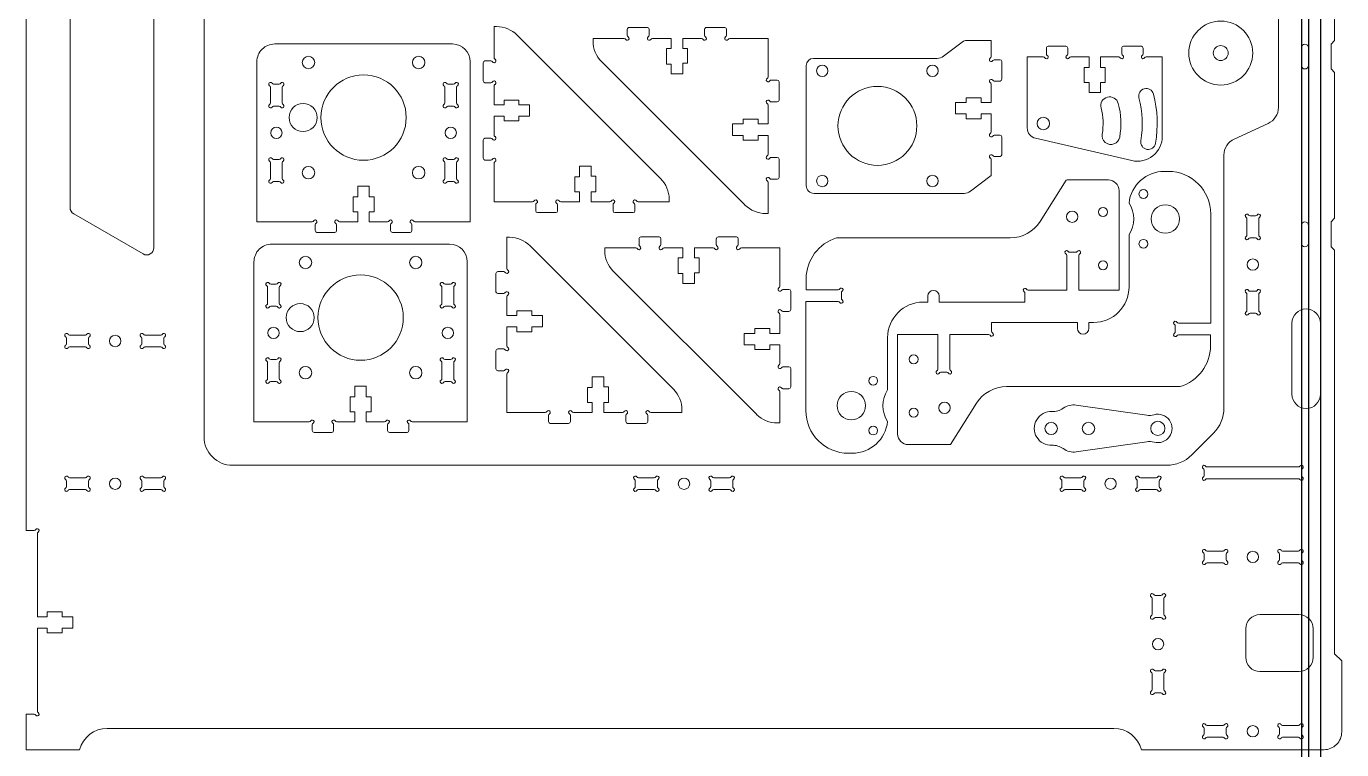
# Model space of a CAD drawing. Header units: millimetres. Extents: x 204 to 1643, y -167 to 1237.
# Drawn here: x 209.8 to 579.8, y 195.4 to 398.9 of the extents above; entities that cross this region are included whole.
import ezdxf

# ---------------------------------------------------------------- set-up
doc = ezdxf.new("R2010")
doc.units = ezdxf.units.MM

msp = doc.modelspace()

# ---------------------------------------------------------------- linework, layer by layer
at = {"color": 7, "linetype": 'Continuous', "lineweight": 15}
for p, q in [((209.85, 523.73), (209.85, 257.03)), ((259.85, 497.38), (259.85, 283.38)), ((245.73, 444.15), (245.73, 336.59)), ((577.85, 394.88), (577.85, 435.88)), ((222.16, 432.88), (222.16, 347.87)), ((562.05, 376.08), (562.05, 404.69)), ((341.43, 398.8), (341.43, 390.05)), ((342.13, 398.8), (341.43, 398.8)), ((388.28, 356.06), (347.94, 396.4)), ((378.9, 398.03), (378.9, 396.35)), ((384.55, 398.54), (379.42, 398.54)), ((385.06, 396.35), (385.06, 398.03)), ((400.66, 398.03), (400.66, 396.35)), ((406.3, 398.54), (401.17, 398.54)), ((406.81, 396.35), (406.81, 398.03)), ((329.71, 393.91), (279.71, 393.91)), ((369.26, 395.47), (369.26, 394.76)), ((378.01, 395.47), (369.26, 395.47)), ((391.22, 395.47), (385.95, 395.47)), ((389.91, 392.67), (391.22, 392.67)), ((389.91, 388.28), (389.91, 392.67)), ((391.22, 392.67), (391.22, 395.47)), ((394.5, 395.47), (394.5, 392.67)), ((399.77, 395.47), (394.5, 395.47)), ((394.5, 392.67), (395.81, 392.67)), ((395.81, 392.67), (395.81, 388.47)), ((418.51, 395.47), (407.7, 395.47)), ((418.51, 384.66), (418.51, 395.47)), ((467.88, 390.48), (473.45, 394.67)), ((481.25, 394.87), (474.05, 394.87)), ((481.25, 390.34), (481.25, 394.87)), ((496.79, 392.76), (496.79, 391.13)), ((502.29, 393.26), (497.29, 393.26)), ((502.79, 391.13), (502.79, 392.76)), ((517.99, 392.76), (517.99, 391.13)), ((523.49, 393.26), (518.49, 393.26)), ((523.99, 391.13), (523.99, 392.76)), ((568.5, 392.88), (568.5, 387.88)), ((570.5, 387.88), (570.5, 392.88)), ((576.85, 393.88), (577.85, 394.88)), ((576.85, 393.88), (576.85, 386.88)), ((274.71, 388.91), (274.71, 343.91)), ((334.71, 343.91), (334.71, 388.91)), ((338.35, 388.64), (338.35, 383.51)), ((340.54, 389.16), (338.86, 389.16)), ((371.66, 388.96), (412, 348.62)), ((466.07, 389.87), (431.25, 389.87)), ((483.75, 389.47), (482.12, 389.47)), ((484.25, 383.97), (484.25, 388.97)), ((491.39, 390.26), (491.39, 370.32)), ((495.92, 390.26), (491.39, 390.26)), ((508.79, 390.26), (503.66, 390.26)), ((508.79, 387.26), (508.79, 390.26)), ((511.99, 390.26), (511.99, 387.26)), ((517.12, 390.26), (511.99, 390.26)), ((529.39, 390.26), (524.86, 390.26)), ((529.39, 367.94), (529.39, 390.26)), ((391.22, 388.28), (389.91, 388.28)), ((391.22, 385.47), (391.22, 388.28)), ((394.5, 385.47), (391.22, 385.47)), ((394.5, 388.47), (394.5, 385.47)), ((395.81, 388.47), (394.5, 388.47)), ((429.25, 387.87), (429.25, 354.11)), ((507.44, 387.26), (508.79, 387.26)), ((507.44, 383.06), (507.44, 387.26)), ((511.99, 387.26), (513.34, 387.26)), ((513.34, 387.26), (513.34, 383.06)), ((577.85, 385.88), (576.85, 386.88)), ((577.85, 344.88), (577.85, 385.88)), ((278.54, 381.75), (278.54, 377.28)), ((280.97, 382.61), (279.41, 382.61)), ((281.84, 377.28), (281.84, 381.75)), ((327.58, 381.75), (327.58, 377.28)), ((330.01, 382.61), (328.45, 382.61)), ((330.88, 377.28), (330.88, 381.75)), ((338.86, 383), (340.54, 383)), ((341.43, 382.11), (341.43, 376.8)), ((421.08, 383.77), (419.4, 383.77)), ((421.59, 378.12), (421.59, 383.25)), ((481.25, 377.47), (481.25, 382.61)), ((482.12, 383.47), (483.75, 383.47)), ((508.79, 383.06), (507.44, 383.06)), ((508.79, 380.26), (508.79, 383.06)), ((511.99, 383.06), (511.99, 380.26)), ((513.34, 383.06), (511.99, 383.06)), ((344.23, 378.15), (348.43, 378.15)), ((344.23, 376.8), (344.23, 378.15)), ((348.43, 378.15), (348.43, 376.8)), ((419.4, 377.61), (421.08, 377.61)), ((471.25, 377.47), (474.25, 377.47)), ((471.25, 374.27), (471.25, 377.47)), ((474.25, 378.75), (478.45, 378.75)), ((474.25, 377.47), (474.25, 378.75)), ((478.45, 378.75), (478.45, 377.47)), ((478.45, 377.47), (481.25, 377.47)), ((511.99, 380.26), (508.79, 380.26)), ((279.41, 376.41), (280.97, 376.41)), ((328.45, 376.41), (330.01, 376.41)), ((341.43, 376.8), (344.23, 376.8)), ((348.43, 376.8), (351.43, 376.8)), ((351.43, 376.8), (351.43, 373.6)), ((418.51, 371.41), (418.51, 376.72)), ((474.25, 374.27), (471.25, 374.27)), ((474.25, 372.85), (474.25, 374.27)), ((478.45, 374.27), (478.45, 372.85)), ((481.25, 374.27), (478.45, 374.27)), ((481.25, 369.14), (481.25, 374.27)), ((341.43, 373.6), (341.43, 368.29)), ((344.23, 373.6), (341.43, 373.6)), ((344.23, 372.25), (344.23, 373.6)), ((348.43, 372.25), (344.23, 372.25)), ((348.43, 373.6), (348.43, 372.25)), ((351.43, 373.6), (348.43, 373.6)), ((408.51, 371.41), (411.51, 371.41)), ((408.51, 368.21), (408.51, 371.41)), ((411.51, 372.76), (415.71, 372.76)), ((411.51, 371.41), (411.51, 372.76)), ((415.71, 372.76), (415.71, 371.41)), ((415.71, 371.41), (418.51, 371.41)), ((478.45, 372.85), (474.25, 372.85)), ((549.64, 367.18), (559.13, 371.54)), ((338.35, 366.89), (338.35, 361.76)), ((340.54, 367.4), (338.86, 367.4)), ((411.51, 368.21), (408.51, 368.21)), ((411.51, 366.86), (411.51, 368.21)), ((415.71, 366.86), (411.51, 366.86)), ((415.71, 368.21), (415.71, 366.86)), ((418.51, 368.21), (415.71, 368.21)), ((418.51, 362.9), (418.51, 368.21)), ((483.75, 368.27), (482.12, 368.27)), ((484.25, 362.77), (484.25, 367.77)), ((493.71, 367.4), (520.81, 361.12)), ((546.72, 291.51), (546.72, 362.63)), ((278.54, 360.55), (278.54, 356.08)), ((280.97, 361.41), (279.41, 361.41)), ((281.84, 356.08), (281.84, 360.55)), ((327.58, 360.55), (327.58, 356.08)), ((330.01, 361.41), (328.45, 361.41)), ((330.88, 356.08), (330.88, 360.55)), ((338.86, 361.25), (340.54, 361.25)), ((341.43, 360.36), (341.43, 349.55)), ((365.44, 359.55), (368.72, 359.55)), ((365.44, 356.55), (365.44, 359.55)), ((368.72, 359.55), (368.72, 356.73)), ((421.08, 362.01), (419.4, 362.01)), ((421.59, 356.37), (421.59, 361.5)), ((481.25, 356.87), (481.25, 361.41)), ((482.12, 362.27), (483.75, 362.27)), ((279.41, 355.21), (280.97, 355.21)), ((328.45, 355.21), (330.01, 355.21)), ((364.13, 356.55), (365.44, 356.55)), ((364.13, 352.35), (364.13, 356.55)), ((368.72, 356.73), (370.03, 356.73)), ((370.03, 356.73), (370.03, 352.35)), ((419.4, 355.86), (421.08, 355.86)), ((475.41, 352.48), (481.25, 356.87)), ((495.02, 344.01), (502.35, 355.6)), ((502.59, 355.66), (502.35, 355.6)), ((505.68, 355.66), (502.59, 355.66)), ((514.21, 355.66), (505.68, 355.66)), ((531.03, 358.08), (529.97, 358.08)), ((303.11, 353.91), (306.31, 353.91)), ((303.11, 350.91), (303.11, 353.91)), ((306.31, 353.91), (306.31, 350.91)), ((365.44, 352.35), (364.13, 352.35)), ((365.44, 349.55), (365.44, 352.35)), ((368.72, 352.35), (368.72, 349.55)), ((370.03, 352.35), (368.72, 352.35)), ((418.51, 346.21), (418.51, 354.97)), ((431.49, 351.87), (473.61, 351.87)), ((517.21, 324.66), (517.21, 352.66)), ((301.76, 350.91), (303.11, 350.91)), ((301.76, 346.71), (301.76, 350.91)), ((306.31, 350.91), (307.66, 350.91)), ((307.66, 350.91), (307.66, 346.71)), ((341.43, 349.55), (352.24, 349.55)), ((353.13, 348.66), (353.13, 346.98)), ((359.28, 346.98), (359.28, 348.66)), ((360.17, 349.55), (365.44, 349.55)), ((368.72, 349.55), (373.99, 349.55)), ((374.88, 348.66), (374.88, 346.98)), ((381.04, 346.98), (381.04, 348.66)), ((381.93, 349.55), (390.68, 349.55)), ((390.68, 349.55), (390.68, 350.25)), ((242.69, 334.84), (223.17, 346.11)), ((303.11, 346.71), (301.76, 346.71)), ((303.11, 343.91), (303.11, 346.71)), ((306.31, 346.71), (306.31, 343.91)), ((307.66, 346.71), (306.31, 346.71)), ((353.64, 346.47), (358.77, 346.47)), ((375.39, 346.47), (380.52, 346.47)), ((417.81, 346.21), (418.51, 346.21)), ((543.03, 315.4), (543.03, 346.08)), ((553.2, 340.22), (553.2, 344.69)), ((554.06, 345.55), (555.63, 345.55)), ((556.5, 344.69), (556.5, 340.22)), ((576.85, 343.88), (577.85, 344.88)), ((274.71, 343.91), (290.25, 343.91)), ((291.11, 343.05), (291.11, 341.41)), ((291.61, 340.91), (296.61, 340.91)), ((297.11, 341.41), (297.11, 343.05)), ((297.98, 343.91), (303.11, 343.91)), ((306.31, 343.91), (311.45, 343.91)), ((312.31, 343.05), (312.31, 341.41)), ((312.81, 340.91), (317.81, 340.91)), ((318.31, 341.41), (318.31, 343.05)), ((319.18, 343.91), (334.71, 343.91)), ((568.5, 342.88), (568.5, 337.88)), ((570.5, 337.88), (570.5, 342.88)), ((576.85, 343.88), (576.85, 336.88)), ((328.89, 337.63), (278.89, 337.63)), ((345.03, 339.52), (345.03, 330.76)), ((345.73, 339.52), (345.03, 339.52)), ((391.87, 296.78), (351.53, 337.12)), ((382.19, 339.11), (382.19, 337.44)), ((387.83, 339.63), (382.7, 339.63)), ((388.35, 337.44), (388.35, 339.11)), ((403.94, 339.11), (403.94, 337.44)), ((409.59, 339.63), (404.46, 339.63)), ((410.1, 337.44), (410.1, 339.11)), ((437.77, 339.35), (486.57, 339.35)), ((520.03, 325.56), (520.03, 340.28)), ((555.63, 339.35), (554.06, 339.35)), ((577.85, 335.88), (576.85, 336.88)), ((372.54, 336.55), (372.54, 335.85)), ((381.3, 336.55), (372.54, 336.55)), ((394.5, 336.55), (389.23, 336.55)), ((393.19, 333.75), (394.5, 333.75)), ((393.19, 329.37), (393.19, 333.75)), ((394.5, 333.75), (394.5, 336.55)), ((397.79, 336.55), (397.79, 333.75)), ((403.05, 336.55), (397.79, 336.55)), ((397.79, 333.75), (399.09, 333.75)), ((399.09, 333.75), (399.09, 329.55)), ((421.8, 336.55), (410.99, 336.55)), ((421.8, 325.74), (421.8, 336.55)), ((502.51, 324.66), (502.51, 334.44)), ((503.37, 335.31), (505.04, 335.31)), ((505.91, 334.44), (505.91, 324.66)), ((577.85, 222.38), (577.85, 335.88)), ((273.89, 332.63), (273.89, 287.63)), ((333.89, 287.63), (333.89, 332.63)), ((341.95, 329.36), (341.95, 324.23)), ((344.14, 329.88), (342.46, 329.88)), ((374.95, 330.04), (415.29, 289.7)), ((394.5, 329.37), (393.19, 329.37)), ((394.5, 326.55), (394.5, 329.37)), ((397.79, 329.55), (397.79, 326.55)), ((399.09, 329.55), (397.79, 329.55)), ((280.15, 326.33), (278.59, 326.33)), ((329.19, 326.33), (327.63, 326.33)), ((397.79, 326.55), (394.5, 326.55)), ((429.21, 327.85), (429.21, 324.76)), ((277.72, 325.46), (277.72, 320.99)), ((281.02, 320.99), (281.02, 325.46)), ((326.76, 325.46), (326.76, 320.99)), ((330.06, 320.99), (330.06, 325.46)), ((342.46, 323.72), (344.14, 323.72)), ((345.03, 322.83), (345.03, 317.52)), ((424.36, 324.85), (422.68, 324.85)), ((424.87, 319.21), (424.87, 324.34)), ((429.21, 324.76), (438.24, 324.76)), ((439.11, 323.9), (439.11, 322.33)), ((463.43, 322.97), (463.43, 321.3)), ((466.63, 321.3), (466.63, 322.97)), ((490.76, 321.3), (490.76, 323.79)), ((491.62, 324.66), (502.51, 324.66)), ((505.91, 324.66), (517.21, 324.66)), ((553.2, 319.02), (553.2, 323.49)), ((554.06, 324.35), (555.63, 324.35)), ((556.5, 323.49), (556.5, 319.02)), ((278.59, 320.13), (280.15, 320.13)), ((327.63, 320.13), (329.19, 320.13)), ((347.83, 318.87), (352.03, 318.87)), ((347.83, 317.52), (347.83, 318.87)), ((352.03, 318.87), (352.03, 317.52)), ((422.68, 318.7), (424.36, 318.7)), ((429.12, 321.46), (429.12, 290.78)), ((438.24, 321.46), (429.12, 321.46)), ((463.43, 321.3), (462.12, 321.3)), ((490.76, 321.3), (466.63, 321.3)), ((345.03, 317.52), (347.83, 317.52)), ((352.03, 317.52), (355.03, 317.52)), ((355.03, 317.52), (355.03, 314.32)), ((421.8, 312.5), (421.8, 317.81)), ((481.39, 315.56), (481.39, 313.07)), ((481.39, 315.56), (505.51, 315.56)), ((505.51, 315.56), (505.51, 313.89)), ((508.71, 313.89), (508.71, 315.56)), ((508.71, 315.56), (510.03, 315.56)), ((533.04, 312.96), (533.04, 314.53)), ((533.9, 315.4), (543.03, 315.4)), ((555.63, 318.15), (554.06, 318.15)), ((565.85, 315.37), (565.85, 295.37)), ((573.85, 295.37), (573.85, 315.37)), ((221.15, 311.14), (221.15, 309.57)), ((226.48, 312), (222.01, 312)), ((227.35, 309.57), (227.35, 311.14)), ((242.35, 311.14), (242.35, 309.57)), ((247.68, 312), (243.21, 312)), ((248.55, 309.57), (248.55, 311.14)), ((345.03, 314.32), (345.03, 309.01)), ((347.83, 314.32), (345.03, 314.32)), ((347.83, 312.97), (347.83, 314.32)), ((352.03, 312.97), (347.83, 312.97)), ((352.03, 314.32), (352.03, 312.97)), ((355.03, 314.32), (352.03, 314.32)), ((411.8, 312.5), (414.8, 312.5)), ((411.8, 309.3), (411.8, 312.5)), ((414.8, 313.85), (419, 313.85)), ((414.8, 312.5), (414.8, 313.85)), ((419, 313.85), (419, 312.5)), ((419, 312.5), (421.8, 312.5)), ((452.12, 311.3), (452.12, 296.58)), ((454.94, 312.2), (454.94, 284.2)), ((466.24, 312.2), (454.94, 312.2)), ((466.24, 302.42), (466.24, 312.2)), ((469.64, 312.2), (469.64, 302.42)), ((480.52, 312.2), (469.64, 312.2)), ((542.94, 312.1), (533.9, 312.1)), ((542.94, 309.01), (542.94, 312.1)), ((222.01, 308.7), (226.48, 308.7)), ((243.21, 308.7), (247.68, 308.7)), ((341.95, 307.61), (341.95, 302.48)), ((344.14, 308.12), (342.46, 308.12)), ((414.8, 309.3), (411.8, 309.3)), ((414.8, 307.95), (414.8, 309.3)), ((419, 307.95), (414.8, 307.95)), ((419, 309.3), (419, 307.95)), ((421.8, 309.3), (419, 309.3)), ((421.8, 303.99), (421.8, 309.3)), ((277.72, 304.26), (277.72, 299.79)), ((280.15, 305.13), (278.59, 305.13)), ((281.02, 299.79), (281.02, 304.26)), ((326.76, 304.26), (326.76, 299.79)), ((329.19, 305.13), (327.63, 305.13)), ((330.06, 299.79), (330.06, 304.26)), ((342.46, 301.97), (344.14, 301.97)), ((345.03, 301.08), (345.03, 290.27)), ((369.04, 300.27), (372.32, 300.27)), ((369.04, 297.27), (369.04, 300.27)), ((372.32, 300.27), (372.32, 297.45)), ((424.36, 303.1), (422.68, 303.1)), ((424.87, 297.46), (424.87, 302.59)), ((468.77, 301.55), (467.1, 301.55)), ((278.59, 298.93), (280.15, 298.93)), ((302.29, 297.63), (305.49, 297.63)), ((302.29, 294.63), (302.29, 297.63)), ((305.49, 297.63), (305.49, 294.63)), ((327.63, 298.93), (329.19, 298.93)), ((367.73, 297.27), (369.04, 297.27)), ((367.73, 293.07), (367.73, 297.27)), ((372.32, 297.45), (373.63, 297.45)), ((373.63, 297.45), (373.63, 293.07)), ((421.8, 287.3), (421.8, 296.05)), ((422.68, 296.94), (424.36, 296.94)), ((534.37, 297.51), (485.58, 297.51)), ((300.94, 294.63), (302.29, 294.63)), ((300.94, 290.43), (300.94, 294.63)), ((305.49, 294.63), (306.84, 294.63)), ((306.84, 294.63), (306.84, 290.43)), ((369.04, 293.07), (367.73, 293.07)), ((369.04, 290.27), (369.04, 293.07)), ((372.32, 293.07), (372.32, 290.27)), ((373.63, 293.07), (372.32, 293.07)), ((477.12, 292.86), (469.8, 281.26)), ((525.01, 289.48), (505.16, 292.34)), ((302.29, 290.43), (300.94, 290.43)), ((302.29, 287.63), (302.29, 290.43)), ((305.49, 290.43), (305.49, 287.63)), ((306.84, 290.43), (305.49, 290.43)), ((345.03, 290.27), (355.84, 290.27)), ((356.72, 289.38), (356.72, 287.7)), ((362.88, 287.7), (362.88, 289.38)), ((363.77, 290.27), (369.04, 290.27)), ((372.32, 290.27), (377.59, 290.27)), ((378.48, 289.38), (378.48, 287.7)), ((384.63, 287.7), (384.63, 289.38)), ((385.52, 290.27), (394.28, 290.27)), ((394.28, 290.27), (394.28, 290.97)), ((273.89, 287.63), (289.42, 287.63)), ((290.29, 286.76), (290.29, 285.13)), ((296.29, 285.13), (296.29, 286.76)), ((297.16, 287.63), (302.29, 287.63)), ((305.49, 287.63), (310.62, 287.63)), ((311.49, 286.76), (311.49, 285.13)), ((317.49, 285.13), (317.49, 286.76)), ((318.36, 287.63), (333.89, 287.63)), ((357.24, 287.19), (362.37, 287.19)), ((378.99, 287.19), (384.12, 287.19)), ((421.09, 287.3), (421.8, 287.3)), ((290.79, 284.63), (295.79, 284.63)), ((311.99, 284.63), (316.99, 284.63)), ((457.94, 281.2), (466.46, 281.2)), ((466.46, 281.2), (469.55, 281.2)), ((469.55, 281.2), (469.8, 281.26)), ((505.16, 279.17), (525.02, 282.03)), ((537.67, 278.31), (543.8, 284.45)), ((441.12, 278.78), (442.17, 278.78)), ((267.85, 275.38), (530.6, 275.38)), ((541.15, 274.04), (541.15, 272.48)), ((567.68, 274.91), (542.01, 274.91)), ((568.55, 272.48), (568.55, 274.04)), ((221.15, 269.42), (221.15, 270.99)), ((222.01, 271.85), (226.48, 271.85)), ((227.35, 270.99), (227.35, 269.42)), ((242.35, 269.42), (242.35, 270.99)), ((243.21, 271.85), (247.68, 271.85)), ((248.55, 270.99), (248.55, 269.42)), ((381.15, 269.42), (381.15, 270.99)), ((382.01, 271.85), (386.48, 271.85)), ((387.35, 270.99), (387.35, 269.42)), ((402.35, 269.42), (402.35, 270.99)), ((403.21, 271.85), (407.68, 271.85)), ((408.55, 270.99), (408.55, 269.42)), ((501.15, 270.99), (501.15, 269.42)), ((506.48, 271.85), (502.01, 271.85)), ((507.35, 269.42), (507.35, 270.99)), ((522.35, 270.99), (522.35, 269.42)), ((527.68, 271.85), (523.21, 271.85)), ((528.55, 269.42), (528.55, 270.99)), ((542.01, 271.61), (567.68, 271.61)), ((226.48, 268.55), (222.01, 268.55)), ((247.68, 268.55), (243.21, 268.55)), ((386.48, 268.55), (382.01, 268.55)), ((407.68, 268.55), (403.21, 268.55)), ((502.01, 268.55), (506.48, 268.55)), ((523.21, 268.55), (527.68, 268.55)), ((209.85, 257.03), (212.08, 257.03)), ((212.95, 256.16), (212.95, 232.8)), ((541.15, 248.81), (541.15, 250.38)), ((542.01, 251.25), (546.48, 251.25)), ((546.48, 247.95), (542.01, 247.95)), ((547.35, 250.38), (547.35, 248.81)), ((562.35, 248.81), (562.35, 250.38)), ((563.21, 251.25), (567.68, 251.25)), ((567.68, 247.95), (563.21, 247.95)), ((568.55, 250.38), (568.55, 248.81)), ((526.55, 233.44), (526.55, 237.91)), ((527.42, 238.78), (528.99, 238.78)), ((529.85, 237.91), (529.85, 233.44)), ((215.75, 234.15), (219.95, 234.15)), ((215.75, 232.8), (215.75, 234.15)), ((219.95, 234.15), (219.95, 232.8)), ((567.85, 233.38), (556.85, 233.38)), ((212.95, 232.8), (215.75, 232.8)), ((212.95, 229.6), (212.95, 206.24)), ((215.75, 229.6), (212.95, 229.6)), ((215.75, 228.25), (215.75, 229.6)), ((219.95, 232.8), (222.95, 232.8)), ((219.95, 229.6), (219.95, 228.25)), ((222.95, 229.6), (219.95, 229.6)), ((222.95, 232.8), (222.95, 229.6)), ((528.99, 232.58), (527.42, 232.58)), ((219.95, 228.25), (215.75, 228.25)), ((552.85, 229.38), (552.85, 221.38)), ((571.85, 221.38), (571.85, 229.38)), ((579.85, 220.38), (577.85, 222.38)), ((579.85, 200.38), (579.85, 220.38)), ((526.55, 212.24), (526.55, 216.71)), ((527.42, 217.58), (528.99, 217.58)), ((529.85, 216.71), (529.85, 212.24)), ((556.85, 217.38), (567.85, 217.38)), ((528.99, 211.38), (527.42, 211.38)), ((209.85, 205.38), (209.85, 195.38)), ((212.08, 205.38), (209.85, 205.38)), ((232.59, 201.38), (515.75, 201.38)), ((541.15, 199.77), (541.15, 201.34)), ((542.01, 202.21), (546.48, 202.21)), ((547.35, 201.34), (547.35, 199.77)), ((562.35, 199.77), (562.35, 201.34)), ((563.21, 202.21), (567.68, 202.21)), ((568.55, 201.34), (568.55, 199.77)), ((546.48, 198.91), (542.01, 198.91)), ((567.68, 198.91), (563.21, 198.91)), ((209.85, 195.38), (224.85, 195.38)), ((523.5, 195.38), (574.85, 195.38))]:
    msp.add_line(p, q, dxfattribs=at)
for p in [(568.55, 507.49), (570.55, 507.49), (573.85, 475.38)]:
    msp.add_xline(p, (0, -1))
for centre, radius in [((545.83, 391.37), 9), ((545.83, 391.37), 2.1), ((289.21, 388.71), 1.75), ((320.21, 388.71), 1.75), ((304.71, 373.21), 12), ((433.75, 386.37), 1.6), ((464.75, 386.37), 1.6), ((449.25, 370.87), 11.1), ((287.71, 373.21), 3.95), ((280.19, 368.91), 1.6), ((329.23, 368.91), 1.6), ((495.92, 371.54), 1.75), ((289.21, 357.71), 1.75), ((320.21, 357.71), 1.75), ((433.75, 355.37), 1.6), ((464.75, 355.37), 1.6), ((524.08, 351.7), 1.25), ((512.71, 346.66), 1.25), ((530.24, 344.69), 4), ((504.03, 345.31), 1.6), ((524.08, 337.7), 1.25), ((288.39, 332.43), 1.75), ((319.39, 332.43), 1.75), ((554.85, 331.85), 1.6), ((512.71, 331.66), 1.25), ((303.89, 316.93), 12), ((286.89, 316.93), 3.95), ((234.85, 310.35), 1.6), ((279.37, 312.63), 1.6), ((328.41, 312.63), 1.6), ((459.44, 305.2), 1.25), ((288.39, 301.43), 1.75), ((319.39, 301.43), 1.75), ((448.07, 299.16), 1.25), ((441.91, 292.17), 4), ((468.11, 291.55), 1.6), ((459.44, 290.2), 1.25), ((448.07, 285.16), 1.25), ((498.13, 285.76), 1.75), ((508.63, 285.76), 1.75), ((528.13, 285.76), 2), ((234.85, 270.2), 1.6), ((394.85, 270.2), 1.6), ((514.85, 270.2), 1.6), ((554.85, 249.6), 1.6), ((528.2, 225.08), 1.6), ((554.85, 200.56), 1.6)]:
    msp.add_circle(centre, radius, dxfattribs=at)
for centre, radius, start, end in [((342.13, 390.59), 8.21, 45, 90), ((378.9, 395.47), 0.513, 210.0003, 60), ((379.42, 398.03), 0.513, 89.9999, 179.9999), ((379.42, 396.35), 0.513, 180, 240), ((384.55, 398.03), 0.513, 0, 90), ((385.06, 395.47), 0.513, 120.0001, 330), ((384.55, 396.35), 0.513, 300.0002, 0), ((400.66, 395.47), 0.513, 210.0003, 60), ((401.17, 398.03), 0.513, 89.9999, 179.9999), ((401.17, 396.35), 0.513, 180, 240), ((406.3, 398.03), 0.513, 0, 90), ((406.81, 395.47), 0.513, 120.0003, 329.9999), ((406.3, 396.35), 0.513, 300.0002, 0), ((279.71, 388.91), 5, 90, 180.0001), ((329.71, 388.91), 5, 0, 89.9999), ((377.47, 394.76), 8.21, 180, 225), ((378.01, 394.95), 0.513, 30.0002, 90.0001), ((385.95, 394.95), 0.513, 90, 150), ((399.77, 394.95), 0.513, 30.0002, 90.0001), ((407.7, 394.95), 0.513, 90, 150), ((474.05, 393.87), 1, 90, 126.9749), ((497.29, 392.76), 0.5, 89.9999, 179.9999), ((502.29, 392.76), 0.5, 0, 90), ((518.49, 392.76), 0.5, 89.9999, 179.9999), ((523.49, 392.76), 0.5, 0, 90), ((569.5, 392.88), 1, 90, 180), ((569.5, 392.88), 1, 0, 90), ((338.86, 388.64), 0.513, 90, 180), ((340.54, 388.64), 0.513, 30.0002, 90), ((341.43, 389.16), 0.513, 210.0001, 60), ((341.94, 390.05), 0.513, 180, 240), ((431.25, 387.87), 2, 90, 180), ((466.07, 392.87), 3, 270, 306.9749), ((481.25, 389.47), 0.5, 120.0002, 329.9999), ((480.75, 390.34), 0.5, 300.0002, 0), ((482.12, 388.97), 0.5, 90, 150), ((483.75, 388.97), 0.5, 359.9998, 89.9996), ((495.92, 389.76), 0.5, 30.0002, 90), ((496.79, 390.26), 0.5, 210.0002, 60.0002), ((497.29, 391.13), 0.5, 180.0001, 240), ((502.79, 390.26), 0.5, 120.0002, 329.9999), ((502.29, 391.13), 0.5, 300.0002, 0), ((503.66, 389.76), 0.5, 90, 150), ((517.12, 389.76), 0.5, 30.0002, 90), ((517.99, 390.26), 0.5, 210.0003, 60), ((518.49, 391.13), 0.5, 180.0001, 240), ((523.99, 390.26), 0.5, 120.0002, 329.9999), ((523.49, 391.13), 0.5, 300.0002, 0), ((524.86, 389.76), 0.5, 90, 150), ((569.5, 387.88), 1, 180, 270), ((569.5, 387.88), 1, 270, 0), ((278.54, 382.61), 0.5, 30.0003, 240), ((278.04, 381.75), 0.5, 0.0002, 60.0001), ((279.41, 383.11), 0.5, 210.0003, 270.0001), ((280.97, 383.11), 0.5, 269.9999, 330), ((281.84, 382.61), 0.5, 300.0001, 150.0001), ((282.34, 381.75), 0.5, 120.0002, 180), ((327.58, 382.61), 0.5, 30.0002, 240.0002), ((327.08, 381.75), 0.5, 0.0002, 60.0001), ((328.45, 383.11), 0.5, 210.0003, 270.0001), ((330.01, 383.11), 0.5, 270, 330), ((330.88, 382.61), 0.5, 300.0001, 150.0001), ((331.38, 381.75), 0.5, 120.0002, 180), ((338.86, 383.51), 0.513, 180, 269.9998), ((340.54, 383.51), 0.513, 269.9999, 329.9999), ((341.43, 383), 0.513, 300.0002, 149.9998), ((341.94, 382.11), 0.513, 120.0001, 179.9999), ((418.51, 383.77), 0.513, 120.0002, 329.9998), ((418, 384.66), 0.513, 300.0001, 359.9998), ((419.4, 383.25), 0.513, 89.9999, 149.9999), ((421.08, 383.25), 0.513, 0, 90), ((481.25, 383.47), 0.5, 30.0001, 240.0001), ((480.75, 382.61), 0.5, 360, 60), ((482.12, 383.97), 0.5, 210.0002, 270), ((483.75, 383.97), 0.5, 270, 360), ((524.84, 379.29), 2.1, 15, 195), ((418.51, 377.61), 0.513, 30.0001, 240), ((419.4, 378.12), 0.513, 210.0002, 270), ((421.08, 378.12), 0.513, 270, 0), ((514.59, 376.54), 2.5, 15, 195), ((495.92, 371.54), 27.84, 350, 15), ((495.92, 371.54), 32.04, 350, 15), ((278.54, 376.41), 0.5, 120.0003, 330), ((278.04, 377.28), 0.5, 299.9995, 359.9997), ((279.41, 375.91), 0.5, 90, 150.0001), ((280.97, 375.91), 0.5, 30.0002, 90), ((281.84, 376.41), 0.5, 210.0002, 59.9999), ((282.34, 377.28), 0.5, 179.9999, 240), ((327.58, 376.41), 0.5, 120.0003, 330), ((327.08, 377.28), 0.5, 299.9995, 359.9997), ((328.45, 375.91), 0.5, 90.0002, 150.0001), ((330.01, 375.91), 0.5, 30.0002, 90), ((330.88, 376.41), 0.5, 210.0002, 59.9999), ((331.38, 377.28), 0.5, 179.9999, 240), ((418, 376.72), 0.513, 0, 60), ((495.92, 371.54), 16.82, 349.844, 15), ((495.92, 371.54), 21.82, 349.844, 15), ((557.05, 376.08), 5, 294.6694, 0), ((494.39, 370.32), 3, 180, 256.9536), ((338.86, 366.89), 0.513, 90, 180), ((340.54, 366.89), 0.513, 30.0002, 90), ((341.43, 367.4), 0.513, 210.0001, 60), ((341.94, 368.29), 0.513, 180, 240), ((481.25, 368.27), 0.5, 120.0002, 329.9999), ((480.75, 369.14), 0.5, 300.0002, 360), ((482.12, 367.77), 0.5, 90, 150), ((483.75, 367.77), 0.5, 0, 89.9991), ((514.94, 368.14), 2.5, 169.844, 349.844), ((522.39, 367.94), 7, 256.9536, 0), ((525.41, 366.34), 2.1, 170, 350), ((551.72, 362.63), 5, 114.6694, 180), ((418, 362.9), 0.513, 300.0001, 359.9999), ((481.25, 362.27), 0.5, 30.0001, 240.0001), ((483.75, 362.77), 0.5, 270, 0), ((278.54, 361.41), 0.5, 30.0003, 240), ((278.04, 360.55), 0.5, 0, 60.0001), ((279.41, 361.91), 0.5, 210.0003, 270.0001), ((280.97, 361.91), 0.5, 269.9999, 330), ((281.84, 361.41), 0.5, 300.0002, 149.9999), ((282.34, 360.55), 0.5, 120.0002, 180), ((327.58, 361.41), 0.5, 30.0002, 240.0002), ((327.08, 360.55), 0.5, 0, 60.0001), ((328.45, 361.91), 0.5, 210.0003, 270.0001), ((330.01, 361.91), 0.5, 270, 330), ((330.88, 361.41), 0.5, 300.0002, 149.9999), ((331.38, 360.55), 0.5, 120.0002, 180), ((338.86, 361.76), 0.513, 180, 270), ((340.54, 361.76), 0.513, 269.9999, 329.9999), ((341.43, 361.25), 0.513, 300.0002, 149.9998), ((341.94, 360.36), 0.513, 120.0001, 179.9998), ((418.51, 362.01), 0.513, 120.0002, 329.9998), ((419.4, 361.5), 0.513, 89.9999, 149.9999), ((421.08, 361.5), 0.513, 360, 89.9998), ((480.75, 361.41), 0.5, 359.9999, 60), ((482.12, 362.77), 0.5, 210.0002, 270), ((278.54, 355.21), 0.5, 120.0003, 330), ((278.04, 356.08), 0.5, 299.9995, 359.9997), ((279.41, 354.71), 0.5, 90, 150.0001), ((280.97, 354.71), 0.5, 30.0002, 90), ((281.84, 355.21), 0.5, 210.0002, 59.9999), ((282.34, 356.08), 0.5, 180, 240), ((327.58, 355.21), 0.5, 120.0003, 330), ((327.08, 356.08), 0.5, 299.9995, 359.9997), ((328.45, 354.71), 0.5, 90.0002, 150.0001), ((330.01, 354.71), 0.5, 30.0002, 90), ((330.88, 355.21), 0.5, 210.0002, 59.9999), ((331.38, 356.08), 0.5, 180, 240), ((382.47, 350.25), 8.21, 0, 45), ((418.51, 355.86), 0.513, 30.0001, 240), ((418, 354.97), 0.513, 0, 60), ((419.4, 356.37), 0.513, 210.0002, 270), ((421.08, 356.37), 0.513, 270, 0), ((514.21, 352.66), 3, 0, 90), ((529.97, 348.08), 10, 90, 174.0497), ((531.03, 346.08), 12, 360, 90), ((431.49, 354.11), 2.24, 180, 270), ((473.61, 354.87), 3, 270, 306.9749), ((224.18, 347.87), 2.02, 180, 240), ((352.24, 350.06), 0.513, 270, 330), ((353.13, 349.55), 0.513, 300.0003, 149.9999), ((353.64, 348.66), 0.513, 120.0002, 180), ((359.28, 349.55), 0.513, 30.0003, 240), ((358.77, 348.66), 0.513, 0, 60), ((360.17, 350.06), 0.513, 210.0002, 270.0001), ((373.99, 350.06), 0.513, 270, 330), ((374.88, 349.55), 0.513, 300.0001, 150), ((375.39, 348.66), 0.513, 120.0002, 180), ((381.04, 349.55), 0.513, 30.0003, 240), ((380.52, 348.66), 0.513, 0, 60), ((381.93, 350.06), 0.513, 210.0002, 270.0001), ((417.81, 354.42), 8.21, 225, 270), ((513.24, 344.7), 8.1, 326.9488, 33.0512), ((290.25, 344.41), 0.5, 270, 330), ((291.11, 343.91), 0.5, 300.0001, 150), ((297.11, 343.91), 0.5, 30.0002, 240.0001), ((297.98, 344.41), 0.5, 210.0002, 270), ((311.45, 344.41), 0.5, 270, 330), ((312.31, 343.91), 0.5, 300.0003, 149.9999), ((318.31, 343.91), 0.5, 30.0001, 240.0001), ((319.18, 344.41), 0.5, 210.0002, 270), ((353.64, 346.98), 0.513, 180, 270), ((358.77, 346.98), 0.513, 269.9999, 359.9999), ((375.39, 346.98), 0.513, 180, 270), ((380.52, 346.98), 0.513, 269.9999, 359.9999), ((553.2, 345.55), 0.5, 30.0001, 240.0001), ((552.7, 344.69), 0.5, 359.9999, 60), ((554.06, 346.05), 0.5, 210.0002, 270), ((555.63, 346.05), 0.5, 270.0002, 330.0001), ((556.5, 345.55), 0.5, 300.0003, 150), ((557, 344.69), 0.5, 119.9995, 179.9997), ((291.61, 343.05), 0.5, 120.0002, 179.9999), ((291.61, 341.41), 0.5, 180, 270), ((296.61, 341.41), 0.5, 269.9999, 359.9999), ((296.61, 343.05), 0.5, 0, 60), ((312.81, 343.05), 0.5, 120.0002, 179.9999), ((312.81, 341.41), 0.5, 180, 270), ((317.81, 341.41), 0.5, 269.9999, 359.9999), ((317.81, 343.05), 0.5, 0, 60), ((486.57, 349.35), 10, 270, 327.7121), ((569.5, 342.88), 1, 90, 180), ((569.5, 342.88), 1, 0, 90), ((278.89, 332.63), 5, 90, 180.0001), ((328.89, 332.63), 5, 0, 89.9999), ((345.73, 331.31), 8.21, 45, 90), ((382.19, 336.55), 0.513, 210.0003, 60), ((382.7, 339.11), 0.513, 89.9999, 179.9999), ((382.7, 337.44), 0.513, 180, 240), ((387.83, 339.11), 0.513, 0, 90), ((388.35, 336.55), 0.513, 120.0001, 330), ((387.83, 337.44), 0.513, 300.0002, 0), ((403.94, 336.55), 0.513, 210.0003, 60), ((404.46, 339.11), 0.513, 89.9999, 179.9999), ((404.46, 337.44), 0.513, 180, 240), ((409.59, 339.11), 0.513, 0, 90), ((410.1, 336.55), 0.513, 120.0003, 329.9999), ((409.59, 337.44), 0.513, 300.0002, 0), ((441.21, 327.85), 12, 106.6395, 180.0021), ((553.2, 339.35), 0.5, 120.0001, 330.0001), ((552.7, 340.22), 0.5, 300.0002, 0), ((554.06, 338.85), 0.5, 90, 150), ((555.63, 338.85), 0.5, 30.0003, 90.0001), ((556.5, 339.35), 0.5, 210.0003, 60), ((557, 340.22), 0.5, 180.0002, 240.0001), ((569.5, 337.88), 1, 180, 270), ((569.5, 337.88), 1, 270, 0), ((243.71, 336.59), 2.03, 240, 0), ((380.75, 335.85), 8.21, 180, 225), ((381.3, 336.04), 0.513, 30.0002, 90.0001), ((389.23, 336.04), 0.513, 90, 150), ((403.05, 336.04), 0.513, 30.0002, 90.0001), ((410.99, 336.04), 0.513, 90, 150), ((502.51, 335.31), 0.5, 30, 239.9996), ((502.01, 334.44), 0.5, 0.0009, 60.0004), ((503.37, 335.81), 0.5, 210, 269.9774), ((505.04, 335.81), 0.5, 269.9869, 329.9873), ((505.91, 335.31), 0.5, 299.987, 149.9866), ((506.41, 334.44), 0.5, 119.9869, 179.9869), ((342.46, 329.36), 0.513, 90, 180), ((344.14, 329.36), 0.513, 30.0002, 90), ((345.03, 329.88), 0.513, 210.0001, 60), ((345.54, 330.76), 0.513, 180, 240), ((277.72, 326.33), 0.5, 30.0003, 240), ((277.22, 325.46), 0.5, 0.0002, 60.0001), ((278.59, 326.83), 0.5, 210.0003, 270.0001), ((280.15, 326.83), 0.5, 269.9999, 330), ((281.02, 326.33), 0.5, 300.0001, 150.0001), ((281.52, 325.46), 0.5, 120.0002, 180), ((326.76, 326.33), 0.5, 30.0002, 240.0002), ((326.26, 325.46), 0.5, 0.0002, 60.0001), ((327.63, 326.83), 0.5, 210.0003, 270.0001), ((329.19, 326.83), 0.5, 270, 330), ((330.06, 326.33), 0.5, 300.0001, 150.0001), ((330.56, 325.46), 0.5, 120.0002, 180), ((421.28, 325.74), 0.513, 300.0001, 359.9998), ((342.46, 324.23), 0.513, 180, 269.9998), ((344.14, 324.23), 0.513, 269.9999, 329.9999), ((345.03, 323.72), 0.513, 300.0002, 149.9998), ((345.54, 322.83), 0.513, 120.0001, 179.9999), ((421.8, 324.85), 0.513, 120.0002, 329.9998), ((422.68, 324.34), 0.513, 89.9999, 149.9999), ((424.36, 324.34), 0.513, 0, 90), ((438.24, 325.26), 0.5, 269.987, 329.9867), ((439.11, 324.76), 0.5, 299.987, 149.9866), ((439.61, 323.9), 0.5, 119.9869, 179.9869), ((439.61, 322.33), 0.5, 179.9999, 239.9997), ((465.03, 322.97), 1.6, 0, 180), ((490.76, 324.66), 0.5, 29.9865, 239.9861), ((490.26, 323.79), 0.5, 359.9865, 59.9863), ((491.62, 325.16), 0.5, 209.9864, 269.9864), ((510.03, 325.56), 10, 270, 0), ((553.2, 324.35), 0.5, 30.0001, 240.0001), ((552.7, 323.49), 0.5, 0, 60), ((554.06, 324.85), 0.5, 210.0002, 270), ((555.63, 324.85), 0.5, 270.0002, 330.0001), ((556.5, 324.35), 0.5, 300.0002, 150.0002), ((557, 323.49), 0.5, 119.9995, 179.9997), ((277.72, 320.13), 0.5, 120.0003, 330), ((277.22, 320.99), 0.5, 299.9995, 359.9997), ((278.59, 319.63), 0.5, 90, 150.0001), ((280.15, 319.63), 0.5, 30.0002, 90), ((281.02, 320.13), 0.5, 210.0002, 59.9999), ((281.52, 320.99), 0.5, 179.9999, 240), ((326.76, 320.13), 0.5, 120.0003, 330), ((326.26, 320.99), 0.5, 299.9995, 359.9997), ((327.63, 319.63), 0.5, 90.0002, 150.0001), ((329.19, 319.63), 0.5, 30.0002, 90), ((330.06, 320.13), 0.5, 210.0002, 59.9999), ((330.56, 320.99), 0.5, 179.9999, 240), ((421.8, 318.7), 0.513, 30.0001, 240), ((421.28, 317.81), 0.513, 0, 60), ((422.68, 319.21), 0.513, 210.0002, 270), ((424.36, 319.21), 0.513, 270, 0), ((438.24, 320.96), 0.5, 29.9999, 89.9999), ((439.11, 321.46), 0.5, 209.9998, 59.9998), ((462.12, 311.3), 10, 90, 180), ((553.2, 318.15), 0.5, 120.0002, 329.9999), ((552.7, 319.02), 0.5, 300.0002, 0), ((556.5, 318.15), 0.5, 210.0003, 60), ((557, 319.02), 0.5, 180, 240.0001), ((569.85, 315.37), 4, 0, 180), ((533.04, 315.4), 0.5, 29.9998, 239.9998), ((532.54, 314.53), 0.5, 359.9999, 59.9997), ((533.9, 315.9), 0.5, 209.9999, 269.9999), ((554.06, 317.65), 0.5, 90, 150), ((555.63, 317.65), 0.5, 30.0003, 90.0001), ((221.15, 312), 0.5, 29.9999, 239.9999), ((220.65, 311.14), 0.5, 0, 59.9998), ((222.01, 312.5), 0.5, 210, 270), ((226.48, 312.5), 0.5, 270, 329.9998), ((227.35, 312), 0.5, 299.9998, 149.9998), ((227.85, 311.14), 0.5, 120.0004, 179.9992), ((242.35, 312), 0.5, 29.9999, 239.9999), ((241.85, 311.14), 0.5, 0, 59.9998), ((243.21, 312.5), 0.5, 210, 270), ((247.68, 312.5), 0.5, 270, 329.9998), ((248.55, 312), 0.5, 300, 149.9997), ((249.05, 311.14), 0.5, 120, 179.9995), ((480.52, 311.7), 0.5, 29.9864, 89.9864), ((481.39, 312.2), 0.5, 209.9865, 59.9861), ((481.89, 313.07), 0.5, 179.9865, 239.9863), ((507.11, 313.89), 1.6, 180, 0), ((533.04, 312.1), 0.5, 119.987, 329.9866), ((532.54, 312.96), 0.5, 299.9869, 359.9869), ((533.9, 311.6), 0.5, 89.987, 149.9867), ((221.15, 308.7), 0.5, 119.9999, 329.9999), ((220.65, 309.57), 0.5, 300, 0), ((222.01, 308.2), 0.5, 90, 149.9998), ((226.48, 308.2), 0.5, 30, 90), ((227.35, 308.7), 0.5, 210.0001, 59.9998), ((227.85, 309.57), 0.5, 180, 239.9998), ((242.35, 308.7), 0.5, 120.0001, 329.9998), ((241.85, 309.57), 0.5, 300, 360), ((243.21, 308.2), 0.5, 90, 149.9998), ((247.68, 308.2), 0.5, 30, 90.0001), ((248.55, 308.7), 0.5, 210.0001, 59.9998), ((249.05, 309.57), 0.5, 180, 239.9998), ((342.46, 307.61), 0.513, 90, 180), ((344.14, 307.61), 0.513, 30.0002, 90), ((345.03, 308.12), 0.513, 210.0001, 60), ((345.54, 309.01), 0.513, 180, 240), ((530.94, 309.01), 12, 286.6395, 0.0021), ((277.72, 305.13), 0.5, 30.0003, 240), ((277.22, 304.26), 0.5, 0, 60.0001), ((278.59, 305.63), 0.5, 210.0003, 270.0001), ((280.15, 305.63), 0.5, 269.9999, 330), ((281.02, 305.13), 0.5, 300.0002, 149.9999), ((281.52, 304.26), 0.5, 120.0002, 180), ((326.76, 305.13), 0.5, 30.0002, 240.0002), ((326.26, 304.26), 0.5, 0, 60.0001), ((327.63, 305.63), 0.5, 210.0003, 270.0001), ((329.19, 305.63), 0.5, 270, 330), ((330.06, 305.13), 0.5, 300.0002, 149.9999), ((330.56, 304.26), 0.5, 120.0002, 180), ((421.8, 303.1), 0.513, 120.0002, 329.9998), ((421.28, 303.99), 0.513, 300.0001, 359.9999), ((277.22, 299.79), 0.5, 299.9995, 359.9997), ((281.52, 299.79), 0.5, 180, 240), ((326.26, 299.79), 0.5, 299.9995, 359.9997), ((330.56, 299.79), 0.5, 180, 240), ((342.46, 302.48), 0.513, 180, 270), ((344.14, 302.48), 0.513, 269.9999, 329.9999), ((345.03, 301.97), 0.513, 300.0002, 149.9998), ((345.54, 301.08), 0.513, 120.0001, 179.9998), ((422.68, 302.59), 0.513, 89.9999, 149.9999), ((424.36, 302.59), 0.513, 360, 89.9998), ((466.24, 301.55), 0.5, 119.987, 329.9866), ((465.74, 302.42), 0.5, 299.9869, 359.9869), ((467.1, 301.05), 0.5, 89.9869, 149.9873), ((468.77, 301.05), 0.5, 30, 89.9774), ((469.64, 301.55), 0.5, 210, 59.9996), ((470.14, 302.42), 0.5, 180.0009, 240.0004), ((277.72, 298.93), 0.5, 120.0003, 330), ((278.59, 298.43), 0.5, 90, 150.0001), ((280.15, 298.43), 0.5, 30.0002, 90), ((281.02, 298.93), 0.5, 210.0002, 59.9999), ((326.76, 298.93), 0.5, 120.0003, 330), ((327.63, 298.43), 0.5, 90.0002, 150.0001), ((329.19, 298.43), 0.5, 30.0002, 90), ((330.06, 298.93), 0.5, 210.0002, 59.9999), ((386.07, 290.97), 8.21, 0, 45), ((421.8, 296.94), 0.513, 30.0001, 240), ((421.28, 296.05), 0.513, 0, 60), ((422.68, 297.46), 0.513, 210.0002, 270), ((424.36, 297.46), 0.513, 270, 0), ((458.91, 292.16), 8.1, 146.9488, 213.0512), ((485.58, 287.51), 10, 90, 147.7121), ((504.45, 287.39), 5, 81.8005, 125.8472), ((569.85, 295.37), 4, 180, 0), ((355.84, 290.78), 0.513, 270, 330), ((356.72, 290.27), 0.513, 300.0003, 149.9999), ((357.24, 289.38), 0.513, 120.0002, 180), ((362.88, 290.27), 0.513, 30.0003, 240), ((362.37, 289.38), 0.513, 0, 60), ((363.77, 290.78), 0.513, 210.0002, 270.0001), ((377.59, 290.78), 0.513, 270, 330), ((378.48, 290.27), 0.513, 300.0001, 150), ((378.99, 289.38), 0.513, 120.0002, 180), ((384.63, 290.27), 0.513, 30.0003, 240), ((384.12, 289.38), 0.513, 0, 60), ((385.52, 290.78), 0.513, 210.0002, 270.0001), ((421.09, 295.51), 8.21, 225, 270), ((441.12, 290.78), 12, 180, 270), ((498.13, 285.76), 4.75, 87.2656, 272.7306), ((498.59, 295.49), 5, 267.2656, 305.8472), ((525.72, 294.43), 5, 261.8005, 285.5261), ((528.13, 285.76), 4, 254.5789, 105.5261), ((536.72, 291.51), 10, 315.0459, 0), ((289.42, 288.13), 0.5, 270, 330), ((290.29, 287.63), 0.5, 300.0001, 150), ((290.79, 286.76), 0.5, 120.0002, 179.9999), ((290.79, 285.13), 0.5, 180, 270), ((296.29, 287.63), 0.5, 30.0002, 240.0001), ((295.79, 285.13), 0.5, 269.9999, 359.9999), ((295.79, 286.76), 0.5, 0, 60), ((297.16, 288.13), 0.5, 210.0002, 270), ((310.62, 288.13), 0.5, 270, 330), ((311.49, 287.63), 0.5, 300.0003, 149.9999), ((311.99, 286.76), 0.5, 120.0002, 179.9999), ((311.99, 285.13), 0.5, 180, 270), ((317.49, 287.63), 0.5, 30.0001, 240.0001), ((316.99, 285.13), 0.5, 269.9999, 359.9999), ((316.99, 286.76), 0.5, 0, 60), ((318.36, 288.13), 0.5, 210.0002, 270), ((357.24, 287.7), 0.513, 180, 270), ((362.37, 287.7), 0.513, 269.9999, 359.9999), ((378.99, 287.7), 0.513, 180, 270), ((384.12, 287.7), 0.513, 269.9999, 359.9999), ((442.17, 288.78), 10, 270, 354.0497), ((267.85, 283.38), 8, 179.9999, 270), ((457.94, 284.2), 3, 180, 270), ((525.74, 277.08), 5, 74.5789, 98.1834), ((498.59, 276.02), 5, 54.1442, 92.7306), ((504.45, 284.12), 5, 234.1442, 278.1834), ((530.6, 285.38), 10, 270, 315.0459), ((541.15, 274.91), 0.5, 30, 239.9997), ((540.65, 274.04), 0.5, 359.9999, 59.9997), ((542.01, 275.41), 0.5, 209.9999, 269.9998), ((567.68, 275.41), 0.5, 270, 329.9998), ((568.55, 274.91), 0.5, 300.0001, 149.9998), ((569.05, 274.04), 0.5, 119.9996, 179.9995), ((221.15, 271.85), 0.5, 30.0002, 240.0002), ((220.65, 270.99), 0.5, 0.0002, 60.0001), ((222.01, 272.35), 0.5, 210.0003, 270.0001), ((226.48, 272.35), 0.5, 270, 330), ((227.35, 271.85), 0.5, 300.0001, 150.0001), ((227.85, 270.99), 0.5, 120.0006, 179.9998), ((242.35, 271.85), 0.5, 30.0003, 240), ((241.85, 270.99), 0.5, 0.0002, 60.0001), ((243.21, 272.35), 0.5, 210.0003, 270.0001), ((247.68, 272.35), 0.5, 269.9999, 330), ((248.55, 271.85), 0.5, 300.0001, 150.0001), ((249.05, 270.99), 0.5, 120.0006, 179.9998), ((381.15, 271.85), 0.5, 30.0003, 240), ((380.65, 270.99), 0.5, 0.0002, 60.0001), ((382.01, 272.35), 0.5, 210.0003, 270.0001), ((386.48, 272.35), 0.5, 269.9999, 330), ((387.35, 271.85), 0.5, 300.0001, 150.0001), ((387.85, 270.99), 0.5, 120.0006, 179.9998), ((402.35, 271.85), 0.5, 30.0003, 240), ((401.85, 270.99), 0.5, 0.0002, 60.0001), ((403.21, 272.35), 0.5, 210.0003, 270.0001), ((407.68, 272.35), 0.5, 270, 330), ((408.55, 271.85), 0.5, 300.0001, 150.0001), ((409.05, 270.99), 0.5, 120.0006, 179.9998), ((501.15, 271.85), 0.5, 29.9998, 239.9998), ((500.65, 270.99), 0.5, 359.9999, 59.9997), ((502.01, 272.35), 0.5, 209.9999, 269.9998), ((506.48, 272.35), 0.5, 270, 329.9998), ((507.35, 271.85), 0.5, 300, 149.9997), ((507.85, 270.99), 0.5, 119.9996, 179.9993), ((522.35, 271.85), 0.5, 29.9999, 239.9999), ((521.85, 270.99), 0.5, 0, 59.9998), ((523.21, 272.35), 0.5, 210, 270.0001), ((527.68, 272.35), 0.5, 270.0001, 329.9999), ((528.55, 271.85), 0.5, 299.9999, 149.9999), ((529.05, 270.99), 0.5, 119.9999, 179.9994), ((541.15, 271.61), 0.5, 119.9998, 329.9998), ((540.65, 272.48), 0.5, 299.9999, 360), ((542.01, 271.11), 0.5, 89.9999, 149.9997), ((567.68, 271.11), 0.5, 30, 90.0001), ((568.55, 271.61), 0.5, 210.0001, 59.9998), ((569.05, 272.48), 0.5, 180, 239.9998), ((221.15, 268.55), 0.5, 120.0003, 330), ((220.65, 269.42), 0.5, 300.0003, 0.0001), ((222.01, 268.05), 0.5, 90.0002, 150.0001), ((226.48, 268.05), 0.5, 30.0002, 90), ((227.35, 268.55), 0.5, 210.0002, 60.0002), ((227.85, 269.42), 0.5, 180.0001, 240), ((242.35, 268.55), 0.5, 120.0003, 330), ((241.85, 269.42), 0.5, 300.0003, 0.0001), ((243.21, 268.05), 0.5, 90.0002, 150.0001), ((247.68, 268.05), 0.5, 30.0002, 90), ((248.55, 268.55), 0.5, 210.0003, 60), ((249.05, 269.42), 0.5, 180.0001, 240), ((381.15, 268.55), 0.5, 120.0003, 330), ((380.65, 269.42), 0.5, 300.0003, 0.0001), ((382.01, 268.05), 0.5, 90.0002, 150.0001), ((386.48, 268.05), 0.5, 30.0002, 90), ((387.35, 268.55), 0.5, 210.0003, 60), ((387.85, 269.42), 0.5, 180.0001, 240), ((402.35, 268.55), 0.5, 120.0003, 330), ((401.85, 269.42), 0.5, 300.0003, 0.0001), ((403.21, 268.05), 0.5, 90, 150.0001), ((407.68, 268.05), 0.5, 30.0002, 90), ((408.55, 268.55), 0.5, 210.0002, 60.0002), ((409.05, 269.42), 0.5, 180.0001, 240), ((501.15, 268.55), 0.5, 120, 329.9997), ((500.65, 269.42), 0.5, 299.9999, 359.9998), ((502.01, 268.05), 0.5, 89.9999, 149.9997), ((506.48, 268.05), 0.5, 30, 90.0001), ((507.35, 268.55), 0.5, 210.0001, 59.9998), ((507.85, 269.42), 0.5, 180, 239.9998), ((522.35, 268.55), 0.5, 120.0002, 329.9999), ((521.85, 269.42), 0.5, 300.0001, 0.0001), ((523.21, 268.05), 0.5, 90.0001, 149.9999), ((527.68, 268.05), 0.5, 30.0001, 90.0001), ((528.55, 268.55), 0.5, 210.0002, 59.9999), ((529.05, 269.42), 0.5, 180.0001, 239.9999), ((212.08, 257.53), 0.5, 269.9999, 330), ((212.95, 257.03), 0.5, 300.0002, 149.9999), ((213.45, 256.16), 0.5, 120.0002, 180), ((541.15, 251.25), 0.5, 30.0002, 240.0002), ((547.35, 251.25), 0.5, 300.0002, 149.9999), ((562.35, 251.25), 0.5, 30.0003, 240), ((568.55, 251.25), 0.5, 300.0002, 149.9999), ((541.15, 247.95), 0.5, 120.0003, 330), ((540.65, 250.38), 0.5, 0, 60.0001), ((540.65, 248.81), 0.5, 300.0003, 0.0001), ((542.01, 251.75), 0.5, 210.0003, 270.0001), ((542.01, 247.45), 0.5, 90.0002, 150.0001), ((546.48, 251.75), 0.5, 270, 330), ((546.48, 247.45), 0.5, 30.0002, 90), ((547.35, 247.95), 0.5, 210.0002, 60.0002), ((547.85, 250.38), 0.5, 120.0006, 179.9998), ((547.85, 248.81), 0.5, 180, 240), ((562.35, 247.95), 0.5, 120.0003, 330), ((561.85, 250.38), 0.5, 0, 60.0001), ((561.85, 248.81), 0.5, 300.0003, 0.0001), ((563.21, 251.75), 0.5, 210.0003, 270.0001), ((563.21, 247.45), 0.5, 90.0002, 150.0001), ((567.68, 251.75), 0.5, 269.9999, 330), ((567.68, 247.45), 0.5, 30.0002, 90), ((568.55, 247.95), 0.5, 210.0003, 60), ((569.05, 250.38), 0.5, 120.0006, 179.9998), ((569.05, 248.81), 0.5, 180, 240), ((526.55, 238.78), 0.5, 30.0001, 240.0001), ((526.05, 237.91), 0.5, 359.9999, 60), ((527.42, 239.28), 0.5, 210.0002, 270), ((528.99, 239.28), 0.5, 270.0002, 330.0001), ((529.85, 238.78), 0.5, 300.0003, 150), ((530.35, 237.91), 0.5, 119.9995, 179.9997), ((526.05, 233.44), 0.5, 300.0002, 0), ((530.35, 233.44), 0.5, 180.0002, 240.0001), ((556.85, 229.38), 4, 90, 180), ((567.85, 229.38), 4, 0, 90), ((526.55, 232.58), 0.5, 120.0001, 330.0001), ((527.42, 232.08), 0.5, 90, 150), ((528.99, 232.08), 0.5, 30.0003, 90.0001), ((529.85, 232.58), 0.5, 210.0003, 60), ((556.85, 221.38), 4, 180, 270), ((567.85, 221.38), 4, 270, 0), ((526.55, 217.58), 0.5, 30.0001, 240.0001), ((526.05, 216.71), 0.5, 0, 60), ((527.42, 218.08), 0.5, 210.0002, 270), ((528.99, 218.08), 0.5, 270.0002, 330.0001), ((529.85, 217.58), 0.5, 300.0002, 150.0002), ((530.35, 216.71), 0.5, 119.9995, 179.9997), ((526.55, 211.38), 0.5, 120.0002, 329.9999), ((526.05, 212.24), 0.5, 300.0002, 0), ((527.42, 210.88), 0.5, 90, 150), ((528.99, 210.88), 0.5, 30.0003, 90.0001), ((529.85, 211.38), 0.5, 210.0003, 60), ((530.35, 212.24), 0.5, 180, 240.0001), ((212.08, 204.88), 0.5, 30.0003, 90.0001), ((212.95, 205.38), 0.5, 210.0003, 60), ((213.45, 206.24), 0.5, 180, 240.0001), ((232.59, 193.38), 8, 90, 165.5225), ((515.75, 193.38), 8, 14.4776, 90), ((541.15, 202.21), 0.5, 30.0002, 240.0002), ((540.65, 201.34), 0.5, 0, 60.0001), ((542.01, 202.71), 0.5, 210.0003, 270.0001), ((546.48, 202.71), 0.5, 270, 330), ((547.35, 202.21), 0.5, 300.0002, 149.9999), ((547.85, 201.34), 0.5, 120.0006, 179.9998), ((562.35, 202.21), 0.5, 30.0003, 240), ((561.85, 201.34), 0.5, 0, 60.0001), ((563.21, 202.71), 0.5, 210.0003, 270.0001), ((567.68, 202.71), 0.5, 269.9999, 330), ((568.55, 202.21), 0.5, 300.0002, 149.9999), ((569.05, 201.34), 0.5, 120.0006, 179.9998), ((574.85, 200.38), 5, 269.9999, 0), ((541.15, 198.91), 0.5, 120.0003, 330), ((540.65, 199.77), 0.5, 300.0003, 0.0001), ((542.01, 198.41), 0.5, 90.0002, 150.0001), ((546.48, 198.41), 0.5, 30.0002, 90), ((547.35, 198.91), 0.5, 210.0002, 60.0002), ((547.85, 199.77), 0.5, 180, 240), ((562.35, 198.91), 0.5, 120.0003, 330), ((561.85, 199.77), 0.5, 300.0003, 0.0001), ((563.21, 198.41), 0.5, 90.0002, 150.0001), ((567.68, 198.41), 0.5, 30.0002, 90), ((568.55, 198.91), 0.5, 210.0003, 60), ((569.05, 199.77), 0.5, 180, 240)]:
    msp.add_arc(centre, radius, start, end, dxfattribs=at)

doc.saveas('drawing.dxf')
